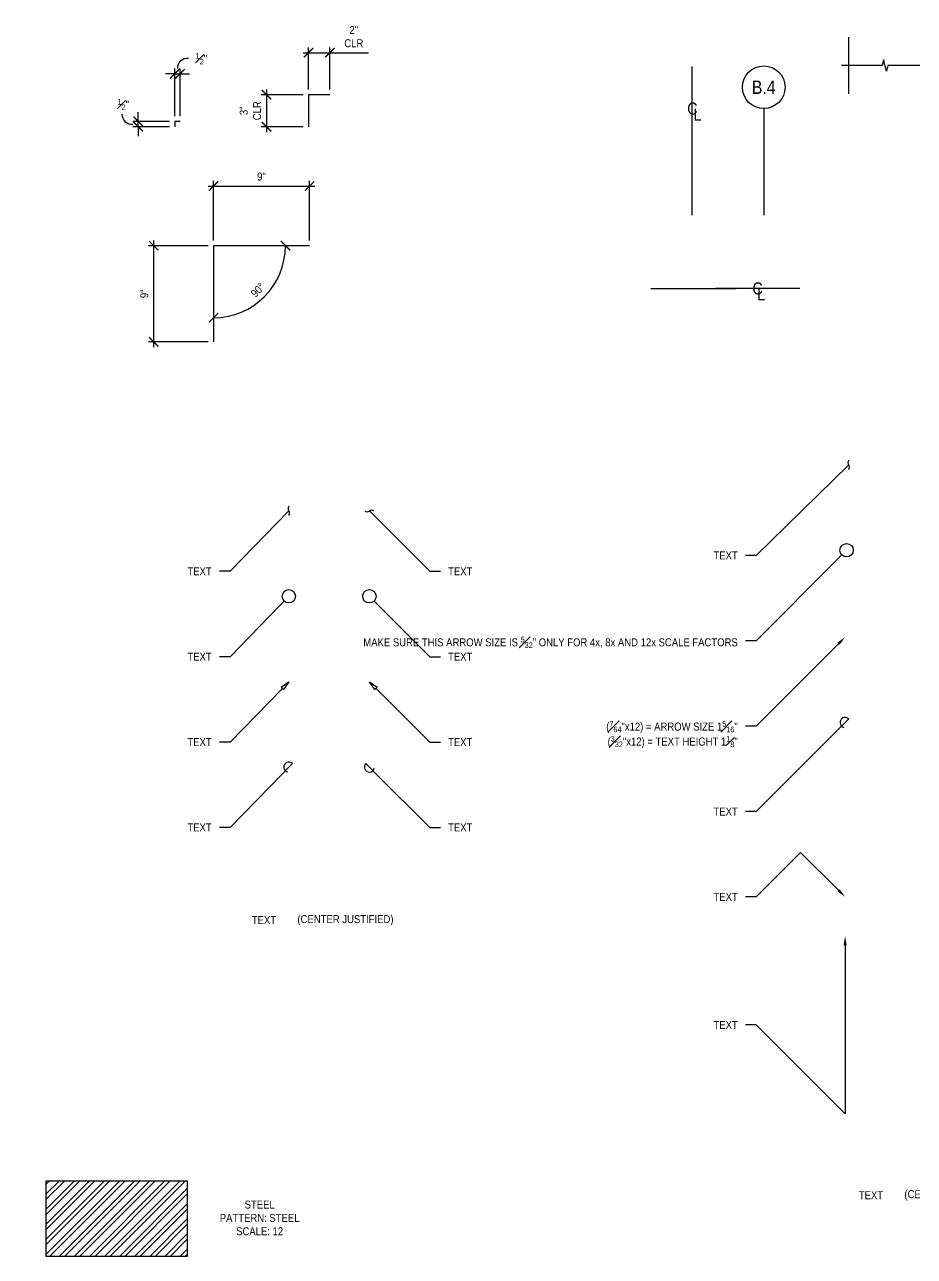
# Model space of a CAD drawing. Header units: inches. Extents: x -16404 to 14624, y -1591 to 16152.
# Drawn here: x 7406.5 to 7489.9, y -175.7 to -60.3 of the extents above; entities that cross this region are included whole.
import ezdxf
from ezdxf import colors
from ezdxf.entities.mleader import LeaderData, LeaderLine
from ezdxf.enums import TextEntityAlignment as Align
from ezdxf.math import Vec2, Vec3

# ---------------------------------------------------------------- set-up
doc = ezdxf.new("R2010")
doc.units = ezdxf.units.IN
doc.header["$LTSCALE"] = 24
doc.header["$MEASUREMENT"] = 0
doc.linetypes.add('CENTER2', pattern=[1.125, 0.75, -0.125, 0.125, -0.125])
doc.layers.get('0').update_dxf_attribs({"linetype": 'CONTINUOUS'})
doc.layers.get('DefPoints').update_dxf_attribs({"color": 251, "linetype": 'CONTINUOUS'})
for name, color, linetype in [('S-ANNO-DIMS', 2, 'CONTINUOUS'), ('S-ANNO-NOTE', 4, 'CONTINUOUS'), ('S-ANNO-NOTE-EXIST', 251, 'CONTINUOUS'), ('S-BREAK', 2, 'CONTINUOUS'), ('S-GRID', 1, 'CENTER2')]:
    doc.layers.add(name, color=color, linetype=linetype)
doc.layers.add('S-ANNO-NONPLOT', color=253, linetype='CONTINUOUS', plot=False)
doc.layers.add('S-HATCH1', color=1, linetype='CONTINUOUS', transparency=0.5)
doc.styles.add('Arial', font='arial.ttf', dxfattribs={"width": 0.85})
doc.dimstyles.new('DIM-8_Se', dxfattribs={"dimscale": 8, "dimtxt": 0.09375, "dimasz": 0.109375, "dimexe": 0.0625, "dimexo": 0.0625, "dimgap": 0.0625, "dimtad": 1, "dimdec": 4, "dimzin": 11, "dimdsep": 46, "dimlunit": 4, "dimtxsty": 'Arial', "dimblk": 'ARCHTICK', "dimcen": 0.125, "dimdle": 0.0625, "dimclrd": 256, "dimclre": 256, "dimclrt": 4, "dimadec": 0, "dimazin": 0, "dimtfac": 0.75, "dimtdec": 4, "dimtmove": 0, "dimatfit": 3, "dimfxl": 1, "dimfrac": 1, "dimtolj": 1, "dimtzin": 0, "dimarcsym": 0})

# ---------------------------------------------------------------- blocks, each defined once
blk = doc.blocks.new('_ARCHTICK')
at = {"color": 0, "linetype": 'ByBlock', "const_width": 0.15}
blk.add_lwpolyline([(-0.5, -0.5), (0.5, 0.5)], dxfattribs=at)
blk = doc.blocks.new('*D741')
at = {"layer": 'DefPoints', "color": 0, "transparency": 16777216}
for p in [(7417.13, -69.36), (7420.55, -69.36), (7420.55, -69.86)]:
    blk.add_point(p, dxfattribs=at)
at = {"layer": 'S-ANNO-DIMS', "lineweight": -2, "transparency": 16777216}
for p, q in [((7417.13, -69.36), (7417.13, -68.48)), ((7420.05, -69.36), (7416.63, -69.36)), ((7420.05, -69.86), (7416.63, -69.86)), ((7417.13, -69.86), (7417.13, -69.36)), ((7417.13, -69.86), (7417.13, -70.73))]:
    blk.add_line(p, q, dxfattribs=at)
at = {"layer": 'S-ANNO-DIMS', "lineweight": -2, "transparency": 16777216, "xscale": 0.875, "yscale": 0.875, "zscale": 0.875}
for p, rotation in [((7417.13, -69.36), 270), ((7417.13, -69.86), 90)]:
    blk.add_blockref('_ARCHTICK', p, dxfattribs=dict(at, rotation=rotation))
blk = doc.blocks.new('*D742')
at = {"layer": 'DefPoints', "color": 0, "transparency": 16777216}
for p in [(7421.05, -64.9), (7420.55, -69.36), (7421.05, -69.36)]:
    blk.add_point(p, dxfattribs=at)
at = {"layer": 'S-ANNO-DIMS', "lineweight": -2, "transparency": 16777216}
for p, q in [((7420.55, -68.86), (7420.55, -64.4)), ((7421.05, -68.86), (7421.05, -64.4)), ((7420.55, -64.9), (7419.68, -64.9)), ((7420.55, -64.9), (7421.05, -64.9)), ((7421.05, -64.9), (7421.93, -64.9))]:
    blk.add_line(p, q, dxfattribs=at)
at = {"layer": 'S-ANNO-DIMS', "lineweight": -2, "transparency": 16777216, "xscale": 0.875, "yscale": 0.875, "zscale": 0.875}
blk.add_blockref('_ARCHTICK', (7420.55, -64.9), dxfattribs=at)
at = {"layer": 'S-ANNO-DIMS', "lineweight": -2, "transparency": 16777216, "xscale": 0.875, "yscale": 0.875, "zscale": 0.875, "rotation": 180}
blk.add_blockref('_ARCHTICK', (7421.05, -64.9), dxfattribs=at)
blk = doc.blocks.new('*D743')
at = {"layer": 'DefPoints', "color": 0, "transparency": 16777216}
for p in [(7418.59, -81.01), (7424.19, -81.01), (7424.19, -90.01)]:
    blk.add_point(p, dxfattribs=at)
at = {"layer": 'S-ANNO-DIMS', "lineweight": -2, "transparency": 16777216}
for p, q in [((7418.59, -90.51), (7418.59, -80.51)), ((7423.69, -81.01), (7418.09, -81.01)), ((7423.69, -90.01), (7418.09, -90.01))]:
    blk.add_line(p, q, dxfattribs=at)
at = {"layer": 'S-ANNO-DIMS', "lineweight": -2, "transparency": 16777216, "xscale": 0.875, "yscale": 0.875, "zscale": 0.875}
for p, rotation in [((7418.59, -81.01), 90), ((7418.59, -90.01), 270)]:
    blk.add_blockref('_ARCHTICK', p, dxfattribs=dict(at, rotation=rotation))
at = {"layer": 'S-ANNO-DIMS', "color": 4, "transparency": 16777216, "insert": (7417.71, -85.51), "char_height": 0.75, "attachment_point": 5, "rotation": 90, "style": 'Arial'}
blk.add_mtext('\\A1;9"', dxfattribs=at)
blk = doc.blocks.new('*D744')
at = {"layer": 'DefPoints', "color": 0, "transparency": 16777216}
for p in [(7433.19, -75.42), (7424.19, -81.01), (7433.19, -81.01)]:
    blk.add_point(p, dxfattribs=at)
at = {"layer": 'S-ANNO-DIMS', "lineweight": -2, "transparency": 16777216}
for p, q in [((7424.19, -80.51), (7424.19, -74.92)), ((7433.19, -80.51), (7433.19, -74.92)), ((7423.69, -75.42), (7433.69, -75.42))]:
    blk.add_line(p, q, dxfattribs=at)
at = {"layer": 'S-ANNO-DIMS', "lineweight": -2, "transparency": 16777216, "xscale": 0.875, "yscale": 0.875, "zscale": 0.875, "rotation": 180}
blk.add_blockref('_ARCHTICK', (7424.19, -75.42), dxfattribs=at)
at = {"layer": 'S-ANNO-DIMS', "lineweight": -2, "transparency": 16777216, "xscale": 0.875, "yscale": 0.875, "zscale": 0.875}
blk.add_blockref('_ARCHTICK', (7433.19, -75.42), dxfattribs=at)
at = {"layer": 'S-ANNO-DIMS', "color": 4, "transparency": 16777216, "insert": (7428.69, -74.53), "char_height": 0.75, "attachment_point": 5, "style": 'Arial'}
blk.add_mtext('\\A1;9"', dxfattribs=at)
blk = doc.blocks.new('*D764')
at = {"layer": 'DefPoints', "color": 0, "transparency": 16777216}
for p in [(7424.19, -81.01), (7424.19, -81.01), (7433.19, -81.01), (7427.56, -86.85), (7424.19, -90.01)]:
    blk.add_point(p, dxfattribs=at)
at = {"layer": 'S-ANNO-DIMS', "lineweight": -2, "transparency": 16777216}
blk.add_arc((7424.19, -81.01), 6.74, 270, 0, dxfattribs=at)
at = {"layer": 'S-ANNO-DIMS', "lineweight": -2, "transparency": 16777216, "xscale": 0.875, "yscale": 0.875, "zscale": 0.875}
for p, rotation in [((7430.94, -81.01), 90), ((7424.19, -87.76), 180)]:
    blk.add_blockref('_ARCHTICK', p, dxfattribs=dict(at, rotation=rotation))
at = {"layer": 'S-ANNO-DIMS', "color": 4, "transparency": 16777216, "insert": (7428.34, -85.16), "char_height": 0.75, "attachment_point": 5, "rotation": 45, "style": 'Arial'}
blk.add_mtext('\\A1;90°', dxfattribs=at)
blk = doc.blocks.new('*D2376')
at = {"layer": 'DefPoints', "color": 0, "transparency": 16777216}
for p in [(7433.1, -66.86), (7429.16, -69.86), (7433.1, -69.86)]:
    blk.add_point(p, dxfattribs=at)
at = {"layer": 'S-ANNO-DIMS', "lineweight": -2, "transparency": 16777216}
for p, q in [((7432.6, -66.86), (7428.66, -66.86)), ((7429.16, -66.36), (7429.16, -70.36)), ((7432.6, -69.86), (7428.66, -69.86))]:
    blk.add_line(p, q, dxfattribs=at)
at = {"layer": 'S-ANNO-DIMS', "lineweight": -2, "transparency": 16777216, "xscale": 0.875, "yscale": 0.875, "zscale": 0.875}
for p, rotation in [((7429.16, -66.86), 90), ((7429.16, -69.86), 270)]:
    blk.add_blockref('_ARCHTICK', p, dxfattribs=dict(at, rotation=rotation))
at = {"layer": 'S-ANNO-DIMS', "color": 4, "transparency": 16777216, "insert": (7427.65, -68.36), "char_height": 0.75, "attachment_point": 5, "rotation": 90, "style": 'Arial'}
blk.add_mtext('\\A1;3"\\PCLR', dxfattribs=at)
blk = doc.blocks.new('*D2377')
at = {"layer": 'DefPoints', "color": 0, "transparency": 16777216}
for p in [(7435.1, -62.92), (7433.1, -66.86), (7435.1, -66.86)]:
    blk.add_point(p, dxfattribs=at)
at = {"layer": 'S-ANNO-DIMS', "lineweight": -2, "transparency": 16777216}
for p, q in [((7432.6, -62.92), (7435.1, -62.92)), ((7433.1, -66.36), (7433.1, -62.42)), ((7435.1, -66.36), (7435.1, -62.42)), ((7435.1, -62.92), (7438.71, -62.92))]:
    blk.add_line(p, q, dxfattribs=at)
at = {"layer": 'S-ANNO-DIMS', "lineweight": -2, "transparency": 16777216, "xscale": 0.875, "yscale": 0.875, "zscale": 0.875, "rotation": 180}
blk.add_blockref('_ARCHTICK', (7433.1, -62.92), dxfattribs=at)
at = {"layer": 'S-ANNO-DIMS', "lineweight": -2, "transparency": 16777216, "xscale": 0.875, "yscale": 0.875, "zscale": 0.875}
blk.add_blockref('_ARCHTICK', (7435.1, -62.92), dxfattribs=at)
at = {"layer": 'S-ANNO-DIMS', "color": 4, "transparency": 16777216, "insert": (7437.34, -61.41), "char_height": 0.75, "attachment_point": 5, "style": 'Arial'}
blk.add_mtext('\\A1;2"\\PCLR', dxfattribs=at)
blk = doc.blocks.new('_Integral')
at = {"color": 0, "linetype": 'ByBlock', "lineweight": -2}
for centre, start, end in [((0.44, -0.09), 102, 168), ((-0.44, 0.09), 282, 348)]:
    blk.add_arc(centre, 0.454, start, end, dxfattribs=at)
blk = doc.blocks.new('_DotBlank')
at = {"color": 0, "lineweight": -2}
blk.add_line((-0.5, 0), (-1, 0), dxfattribs=at)
blk.add_circle((0, 0), 0.5, dxfattribs=at)
blk = doc.blocks.new('_ClosedBlank')
at = {"color": 0, "linetype": 'ByBlock', "lineweight": -2}
for p, q in [((-1, 0.17), (0, 0)), ((-1, 0.17), (-1, -0.17)), ((0, 0), (-1, -0.17))]:
    blk.add_line(p, q, dxfattribs=at)
blk = doc.blocks.new('ARROW-LOOP')
at = {"color": 0}
blk.add_lwpolyline([(-1.81, 0), (0.54, 0, 1.317177), (-0.46, -0.28)], format="xyb", dxfattribs=at)
blk = doc.blocks.new('REF GRID')
blk.add_circle((0, 0.25), 0.25)
at = {"style": 'Arial', "width": 0.85}
blk.add_attdef('#', text='', height=0.156, dxfattribs=at).set_placement((0, 0.25), align=Align.MIDDLE_CENTER)
blk = doc.blocks.new('CL-V12')
at = {"layer": 'DefPoints'}
blk.add_line((0, 5.94), (0, -5.94), dxfattribs=at)
at = {"layer": 'S-ANNO-NOTE', "color": 4, "char_height": 1.69, "attachment_point": 5, "style": 'Arial'}
for s, insert, width in [('C', (0.09, 0), 1.3847), ('L', (0.79, -0.84), 1.0599)]:
    blk.add_mtext(s, dxfattribs=dict(at, insert=insert, width=width))
blk = doc.blocks.new('CL-H12')
at = {"layer": 'DefPoints'}
blk.add_line((5.94, 0), (-5.94, 0), dxfattribs=at)
at = {"layer": 'S-ANNO-NOTE', "color": 4, "char_height": 1.69, "attachment_point": 5, "style": 'Arial'}
for s, insert, width in [('C', (0, 0), 1.3847), ('L', (0.48, -0.84), 1.0599)]:
    blk.add_mtext(s, dxfattribs=dict(at, insert=insert, width=width))

msp = doc.modelspace()

# ---------------------------------------------------------------- hatches: boundary and pattern name
at = {"layer": 'S-HATCH1'}
h = msp.add_hatch(dxfattribs=at)
h.set_pattern_fill('STEEL', color=256, scale=8, style=0)
h.set_pattern_definition([(45, (5028.1656, -1201.5314), (-0.7071068, 0.7071068), []), (45, (5028.1656, -1201.0314), (-0.7071068, 0.7071068), [])])
h.paths.add_polyline_path([(7408.497, -168.61951), (7421.72293, -168.61951), (7421.72293, -175.70727), (7408.497, -175.70727)])

# ---------------------------------------------------------------- linework, layer by layer
at = {"layer": 'S-ANNO-DIMS'}
for centre, start, end in [((7421.73706, -64.39412), 83.5851216, 180.5344352), ((7416.53299, -68.68916), 179.4655648, 276.4148784)]:
    msp.add_arc(centre, 0.93724, start, end, dxfattribs=at)
at = {"layer": 'S-ANNO-NONPLOT'}
msp.add_line((7483.71314, -61.44977), (7483.71314, -66.7831), dxfattribs=at)
for points in [[(7435.10412, -66.8638), (7433.10412, -66.8638), (7433.10412, -69.8638)], [(7421.05035, -69.35829), (7420.55035, -69.35829), (7420.55035, -69.85829)], [(7433.19201, -81.01382), (7424.19201, -81.01382), (7424.19201, -90.01382)]]:
    msp.add_lwpolyline(points, dxfattribs=at)
at = {"layer": 'S-ANNO-NONPLOT', "linetype": 'ByBlock'}
msp.add_lwpolyline([(7408.497, -168.61951), (7421.72293, -168.61951), (7421.72293, -175.70727), (7408.497, -175.70727)], close=True, dxfattribs=at)
at = {"layer": 'S-BREAK'}
msp.add_lwpolyline([(7499.10991, -64.11643), (7495.22135, -64.11643), (7495.09516, -64.63533), (7494.84278, -63.59753), (7494.71659, -64.11643), (7487.38413, -64.11643), (7487.25794, -64.63533), (7487.00556, -63.59753), (7486.87937, -64.11643), (7483.04647, -64.11643)], dxfattribs=at)
at = {"layer": 'S-GRID', "color": 1, "linetype": 'CENTER2', "ltscale": 0.75}
for p, q in [((7475.76321, -68.15555), (7475.76321, -78.15555)), ((7469.01748, -70.15555), (7469.01748, -78.15555)), ((7465.19201, -85.01382), (7473.19201, -85.01382))]:
    msp.add_line(p, q, dxfattribs=at)

# ---------------------------------------------------------------- block references
at = {"layer": 'S-ANNO-NOTE', "xscale": 0.6666666666666666, "yscale": 0.6666666666666666, "zscale": 0.6666666666666666}
for name, p in [('CL-V12', (7469.01748, -68.15514)), ('CL-H12', (7475.19201, -85.01382))]:
    msp.add_blockref(name, p, dxfattribs=at)
at = {"layer": 'S-ANNO-NOTE', "xscale": 8, "yscale": 8, "zscale": 8}
msp.add_blockref('REF GRID', (7475.76321, -68.15555), dxfattribs=at).add_auto_attribs({'#': 'B.4'})

# ---------------------------------------------------------------- texts
at = {"layer": 'S-ANNO-DIMS', "color": 4, "char_height": 0.75, "style": 'Arial'}
for insert, width, attachment_point in [((7422.51258, -62.95364), 15.0026265, 1), ((7416.26636, -67.24739), 15.0201865, 3)]:
    msp.add_mtext('\\A1;{\\H0.7x;\\S1#2;}"', dxfattribs=dict(at, insert=insert, width=width, attachment_point=attachment_point))
at = {"layer": 'S-ANNO-NOTE', "color": 191, "char_height": 0.75, "width": 10.4807638, "attachment_point": 4, "style": 'Arial'}
for insert in [(7432.05754, -144.2134), (7488.95711, -169.99218)]:
    msp.add_mtext('(CENTER JUSTIFIED)', dxfattribs=dict(at, insert=insert))
at = {"layer": 'S-ANNO-NOTE', "char_height": 0.75, "attachment_point": 5, "style": 'Arial'}
for s, insert, width in [('TEXT', (7485.81863, -169.97431), 5.9448577), ('STEEL\\PPATTERN:^ISTEEL \\PSCALE:^I12', (7428.51238, -172.11166), 19.6151165)]:
    msp.add_mtext(s, dxfattribs=dict(at, insert=insert, width=width))
at = {"layer": 'S-ANNO-NOTE-EXIST', "insert": (7428.91906, -144.19554), "char_height": 0.75, "width": 5.9448577, "attachment_point": 5, "style": 'Arial'}
msp.add_mtext('TEXT', dxfattribs=at)

# ---------------------------------------------------------------- dimensions: what is measured, and where the dimension line sits
at = {"layer": 'S-ANNO-DIMS'}
for base, p2, angle, picture, middle in [((7435.10412, -62.92003), (7435.10412, -66.8638), 180, '*D2377', (7437.34209, -61.40571)), ((7429.16035, -69.8638), (7433.10412, -69.8638), 90, '*D2376', (7427.64602, -68.3638))]:
    dim = msp.add_linear_dim(base=base, p1=(7433.10412, -66.8638), p2=p2, angle=angle, text='<>\\PCLR', dimstyle='DIM-8_Se', dxfattribs=at)
    dim.commit()
    dim.dimension.update_dxf_attribs({"geometry": picture, "text_midpoint": middle})
dim = msp.add_linear_dim(base=(7421.05035, -64.90174), p1=(7420.55035, -69.35829), p2=(7421.05035, -69.35829), text=' ', dimstyle='DIM-8_Se', dxfattribs=at)
dim.commit()
dim.dimension.update_dxf_attribs({"geometry": '*D742', "text_midpoint": (7420.80035, -64.90174), "dimtype": 128})
dim = msp.add_linear_dim(base=(7417.1335, -69.35829), p1=(7420.55035, -69.85829), p2=(7420.55035, -69.35829), angle=90, text=' ', dimstyle='DIM-8_Se', dxfattribs=at)
dim.commit()
dim.dimension.update_dxf_attribs({"geometry": '*D741', "text_midpoint": (7417.1335, -69.60829), "dimtype": 128})
for base, p1, p2, angle, picture, middle in [((7433.19201, -75.41519), (7424.19201, -81.01382), (7433.19201, -81.01382), 180, '*D744', (7428.69201, -74.53226)), ((7418.59337, -81.01382), (7424.19201, -90.01382), (7424.19201, -81.01382), 270, '*D743', (7417.71044, -85.51382))]:
    dim = msp.add_linear_dim(base=base, p1=p1, p2=p2, angle=angle, dimstyle='DIM-8_Se', dxfattribs=at)
    dim.commit()
    dim.dimension.update_dxf_attribs({"geometry": picture, "text_midpoint": middle})
dim = msp.add_angular_dim_2l(base=(7427.56369, -86.85376), line1=((7433.19201, -81.01382), (7424.19201, -81.01382)), line2=((7424.19201, -81.01382), (7424.19201, -90.01382)), dimstyle='DIM-8_Se', dxfattribs=at)
dim.commit()
dim.dimension.update_dxf_attribs({"geometry": '*D764', "text_midpoint": (7428.33597, -85.15778)})

# ---------------------------------------------------------------- leaders
at = {"layer": 'S-ANNO-NOTE'}
ml = msp.add_multileader_mtext('Standard', dxfattribs=at)
ml.set_content('TEXT', color=4, style='Arial')
ml.set_leader_properties(color=2)
ml.set_arrow_properties(name='INTEGRAL')
ml.build(insert=Vec2(0, 0))
ml.multileader.update_dxf_attribs({"dogleg_length": 0.36, "arrow_head_size": 0.875, "scale": 8})
ctx = ml.context
ctx.base_point, ctx.scale, ctx.char_height, ctx.arrow_head_size, ctx.landing_gap_size, ctx.plane_origin = Vec3(7470.37227, -110.02401), 8, 0.75, 0.875, 0.72, Vec3(7519.98929, 188.31081)
ctx.text_align_type = 2
notes = []
notes.append((ctx, [(0, (1, 1, 0), (7475.04961, -110.02401), (-1, 0), 1, [(0, [(7483.72627, -101.53873)], 0, [])])]))
ctx.mtext.insert, ctx.mtext.width, ctx.mtext.alignment, ctx.mtext.flow_direction = Vec3(7473.32961, -109.64901), 16, 3, 5
ml = msp.add_multileader_mtext('Standard', dxfattribs=at)
ml.set_content('\\A1;{\\C4;MAKE SURE THIS ARROW SIZE IS \\H0.7x;\\S5#32;\\H1.4286x;" ONLY FOR 4x, 8x AND 12x SCALE FACTORS}', color=4, style='Arial')
ml.set_leader_properties(color=2)
ml.set_arrow_properties(name='DOTBLANK')
ml.build(insert=Vec2(0, 0))
ml.multileader.update_dxf_attribs({"dogleg_length": 0.36, "arrow_head_size": 1.25, "scale": 8})
ctx = ml.context
ctx.base_point, ctx.scale, ctx.char_height, ctx.arrow_head_size, ctx.landing_gap_size, ctx.plane_origin = Vec3(7456.80348, -118.02401), 8, 0.75, 1.25, 0.72, Vec3(7519.98929, 180.31081)
ctx.text_align_type = 2
notes.append((ctx, [(0, (1, 1, 0), (7475.04961, -118.02401), (-1, 0), 1, [(0, [(7483.53489, -109.53873)], 0, [])])]))
ctx.mtext.insert, ctx.mtext.width, ctx.mtext.defined_height, ctx.mtext.alignment, ctx.mtext.flow_direction = Vec3(7473.32961, -117.64261), 16, 2.51618, 3, 5
ml = msp.add_multileader_mtext('Standard', dxfattribs=at)
ml.set_content('\\A1;{\\C4;(\\H0.7x;\\S7#64;\\H1.4286x;"x12) = ARROW SIZE 1\\H0.7x;\\S5#16;\\H1.4286x;"\\P(\\H0.7x;\\S3#32;\\H1.4286x;"x12) = TEXT HEIGHT 1\\H0.7x;\\S1#8;\\H1.4286x;"}', color=4, style='Arial')
ml.set_leader_properties(color=2)
ml.build(insert=Vec2(0, 0))
ml.multileader.update_dxf_attribs({"dogleg_length": 0.36, "arrow_head_size": 0.875, "scale": 8})
ctx = ml.context
ctx.base_point, ctx.scale, ctx.char_height, ctx.arrow_head_size, ctx.landing_gap_size, ctx.plane_origin = Vec3(7460.41432, -126.02401), 8, 0.75, 0.875, 0.72, Vec3(7519.98929, 172.31081)
ctx.text_align_type = 2
notes.append((ctx, [(0, (1, 1, 0), (7475.04961, -126.02401), (-1, 0), 1, [(0, [(7483.3922, -117.68142)], 0, [])])]))
ctx.mtext.insert, ctx.mtext.width, ctx.mtext.alignment, ctx.mtext.flow_direction = Vec3(7473.32961, -125.53875), 16, 3, 5
ml = msp.add_multileader_mtext('Standard', dxfattribs=at)
ml.set_content('TEXT', color=4, style='Arial')
ml.set_leader_properties(color=2)
ml.set_arrow_properties(name='ARROW-LOOP')
ml.build(insert=Vec2(0, 0))
ml.multileader.update_dxf_attribs({"dogleg_length": 0.36, "arrow_head_size": 0.875, "scale": 8})
ctx = ml.context
ctx.base_point, ctx.scale, ctx.char_height, ctx.arrow_head_size, ctx.landing_gap_size, ctx.plane_origin = Vec3(7470.37227, -134.02401), 8, 0.75, 0.875, 0.72, Vec3(7519.98929, 164.31081)
ctx.text_align_type = 2
notes.append((ctx, [(0, (1, 1, 0), (7475.04961, -134.02401), (-1, 0), 1, [(0, [(7483.3922, -125.68142)], 0, [])])]))
ctx.mtext.insert, ctx.mtext.width, ctx.mtext.alignment, ctx.mtext.flow_direction = Vec3(7473.32961, -133.64901), 16, 3, 5
ml = msp.add_multileader_mtext('Standard', dxfattribs=at)
ml.set_content('TEXT', color=4, style='Arial')
ml.set_leader_properties(color=2)
ml.build(insert=Vec2(0, 0))
ml.multileader.update_dxf_attribs({"dogleg_length": 21.88349, "arrow_head_size": 0.875, "scale": 8})
ctx = ml.context
ctx.base_point, ctx.scale, ctx.char_height, ctx.arrow_head_size, ctx.landing_gap_size, ctx.plane_origin = Vec3(7470.37227, -142.02401), 8, 0.75, 0.875, 0.72, Vec3(7530.79792, 298.03704)
ctx.text_align_type = 2
notes.append((ctx, [(0, (1, 1, 0), (7475.04961, -142.02401), (-1, 0), 1, [(0, [(7483.3922, -142.02401), (7479.2209, -137.85272)], 0, [])])]))
ctx.mtext.insert, ctx.mtext.width, ctx.mtext.alignment, ctx.mtext.flow_direction = Vec3(7473.32961, -141.64901), 16, 3, 5
ml = msp.add_multileader_mtext('Standard', dxfattribs=at)
ml.set_content('TEXT', color=4, style='Arial')
ml.set_leader_properties(color=2)
ml.build(insert=Vec2(0, 0))
ml.multileader.update_dxf_attribs({"dogleg_length": 0.36, "arrow_head_size": 0.875, "scale": 8})
ctx = ml.context
ctx.base_point, ctx.scale, ctx.char_height, ctx.arrow_head_size, ctx.landing_gap_size, ctx.plane_origin = Vec3(7470.37227, -154.02401), 8, 0.75, 0.875, 0.72, Vec3(7519.98929, 144.31081)
ctx.text_align_type = 2
notes.append((ctx, [(0, (1, 1, 0), (7475.04961, -154.02401), (-1, 0), 1, [(1, [(7483.3922, -145.68142), (7483.3922, -162.36659)], 0, [])])]))
ctx.mtext.insert, ctx.mtext.width, ctx.mtext.alignment, ctx.mtext.flow_direction = Vec3(7473.32961, -153.64901), 16, 3, 5
at = {"layer": 'S-ANNO-NOTE-EXIST'}
ml = msp.add_multileader_mtext('Standard', dxfattribs=at)
ml.set_content('{\\C256;TEXT}', color=4, style='Arial')
ml.set_leader_properties(color=256)
ml.set_arrow_properties(name='INTEGRAL')
ml.build(insert=Vec2(0, 0))
ml.multileader.update_dxf_attribs({"dogleg_length": 0.36, "arrow_head_size": 0.875, "scale": 8})
ctx = ml.context
ctx.base_point, ctx.scale, ctx.char_height, ctx.arrow_head_size, ctx.landing_gap_size, ctx.plane_origin = Vec3(7421.05996, -111.51404), 8, 0.75, 0.875, 0.72, Vec3(7469.30139, 186.82078)
ctx.text_align_type = 2
notes.append((ctx, [(0, (1, 1, 0), (7425.7373, -111.51404), (-1, 0), 1, [(0, [(7431.25146, -105.85719)], 0, [])])]))
ctx.mtext.insert, ctx.mtext.width, ctx.mtext.alignment, ctx.mtext.flow_direction = Vec3(7424.0173, -111.13904), 16, 3, 5
ml = msp.add_multileader_mtext('Standard', dxfattribs=at)
ml.set_content('{\\C256;TEXT}', color=4, style='Arial')
ml.set_leader_properties(color=256)
ml.set_arrow_properties(name='INTEGRAL')
ml.build(insert=Vec2(0, 0))
ml.multileader.update_dxf_attribs({"dogleg_length": 0.36, "arrow_head_size": 0.875, "scale": 8})
ctx = ml.context
ctx.base_point, ctx.scale, ctx.char_height, ctx.arrow_head_size, ctx.landing_gap_size, ctx.plane_origin = Vec3(7445.45594, -111.51404), 8, 0.75, 0.875, 0.72, Vec3(7399.37357, 186.82078)
notes.append((ctx, [(0, (1, 1, 0), (7444.45594, -111.51404), (1, 0), 1, [(0, [(7438.79909, -105.85719)], 0, [])])]))
ctx.mtext.insert, ctx.mtext.width, ctx.mtext.flow_direction = Vec3(7446.17594, -111.13904), 16, 5
ml = msp.add_multileader_mtext('Standard', dxfattribs=at)
ml.set_content('{\\C256;TEXT}', color=4, style='Arial')
ml.set_leader_properties(color=256)
ml.set_arrow_properties(name='DOTBLANK')
ml.build(insert=Vec2(0, 0))
ml.multileader.update_dxf_attribs({"dogleg_length": 0.36, "arrow_head_size": 1.25, "scale": 8})
ctx = ml.context
ctx.base_point, ctx.scale, ctx.char_height, ctx.arrow_head_size, ctx.landing_gap_size, ctx.plane_origin = Vec3(7421.05996, -119.51404), 8, 0.75, 1.25, 0.72, Vec3(7469.30139, 178.82078)
ctx.text_align_type = 2
notes.append((ctx, [(0, (1, 1, 0), (7425.7373, -119.51404), (-1, 0), 1, [(0, [(7431.25146, -113.85719)], 0, [])])]))
ctx.mtext.insert, ctx.mtext.width, ctx.mtext.alignment, ctx.mtext.flow_direction = Vec3(7424.0173, -119.13904), 16, 3, 5
ml = msp.add_multileader_mtext('Standard', dxfattribs=at)
ml.set_content('{\\C256;TEXT}', color=4, style='Arial')
ml.set_leader_properties(color=256)
ml.set_arrow_properties(name='DOTBLANK')
ml.build(insert=Vec2(0, 0))
ml.multileader.update_dxf_attribs({"dogleg_length": 0.36, "arrow_head_size": 1.25, "scale": 8})
ctx = ml.context
ctx.base_point, ctx.scale, ctx.char_height, ctx.arrow_head_size, ctx.landing_gap_size, ctx.plane_origin = Vec3(7445.45594, -119.51404), 8, 0.75, 1.25, 0.72, Vec3(7399.37357, 178.82078)
notes.append((ctx, [(0, (1, 1, 0), (7444.45594, -119.51404), (1, 0), 1, [(0, [(7438.79909, -113.85719)], 0, [])])]))
ctx.mtext.insert, ctx.mtext.width, ctx.mtext.flow_direction = Vec3(7446.17594, -119.13904), 16, 5
ml = msp.add_multileader_mtext('Standard', dxfattribs=at)
ml.set_content('{\\C256;TEXT}', color=4, style='Arial')
ml.set_leader_properties(color=256)
ml.set_arrow_properties(name='CLOSEDBLANK')
ml.build(insert=Vec2(0, 0))
ml.multileader.update_dxf_attribs({"dogleg_length": 0.36, "arrow_head_size": 0.875, "scale": 8})
ctx = ml.context
ctx.base_point, ctx.scale, ctx.char_height, ctx.arrow_head_size, ctx.landing_gap_size, ctx.plane_origin = Vec3(7421.05996, -127.51404), 8, 0.75, 0.875, 0.72, Vec3(7469.30139, 170.82078)
ctx.text_align_type = 2
notes.append((ctx, [(0, (1, 1, 0), (7425.7373, -127.51404), (-1, 0), 1, [(0, [(7431.25146, -121.85719)], 0, [])])]))
ctx.mtext.insert, ctx.mtext.width, ctx.mtext.alignment, ctx.mtext.flow_direction = Vec3(7424.0173, -127.13904), 16, 3, 5
ml = msp.add_multileader_mtext('Standard', dxfattribs=at)
ml.set_content('{\\C256;TEXT}', color=4, style='Arial')
ml.set_leader_properties(color=256)
ml.set_arrow_properties(name='CLOSEDBLANK')
ml.build(insert=Vec2(0, 0))
ml.multileader.update_dxf_attribs({"dogleg_length": 0.36, "arrow_head_size": 0.875, "scale": 8})
ctx = ml.context
ctx.base_point, ctx.scale, ctx.char_height, ctx.arrow_head_size, ctx.landing_gap_size, ctx.plane_origin = Vec3(7445.45594, -127.51404), 8, 0.75, 0.875, 0.72, Vec3(7399.37357, 170.82078)
notes.append((ctx, [(0, (1, 1, 0), (7444.45594, -127.51404), (1, 0), 1, [(0, [(7438.79909, -121.85719)], 0, [])])]))
ctx.mtext.insert, ctx.mtext.width, ctx.mtext.flow_direction = Vec3(7446.17594, -127.13904), 16, 5
ml = msp.add_multileader_mtext('Standard', dxfattribs=at)
ml.set_content('{\\C256;TEXT}', color=4, style='Arial')
ml.set_leader_properties(color=256)
ml.set_arrow_properties(name='ARROW-LOOP')
ml.build(insert=Vec2(0, 0))
ml.multileader.update_dxf_attribs({"dogleg_length": 0.36, "arrow_head_size": 0.875, "scale": 8})
ctx = ml.context
ctx.base_point, ctx.scale, ctx.char_height, ctx.arrow_head_size, ctx.landing_gap_size, ctx.plane_origin = Vec3(7421.05996, -135.51404), 8, 0.75, 0.875, 0.72, Vec3(7469.30139, 162.82078)
ctx.text_align_type = 2
notes.append((ctx, [(0, (1, 1, 0), (7425.7373, -135.51404), (-1, 0), 1, [(0, [(7431.25146, -129.85719)], 0, [])])]))
ctx.mtext.insert, ctx.mtext.width, ctx.mtext.alignment, ctx.mtext.flow_direction = Vec3(7424.0173, -135.13904), 16, 3, 5
ml = msp.add_multileader_mtext('Standard', dxfattribs=at)
ml.set_content('{\\C256;TEXT}', color=4, style='Arial')
ml.set_leader_properties(color=256)
ml.set_arrow_properties(name='ARROW-LOOP')
ml.build(insert=Vec2(0, 0))
ml.multileader.update_dxf_attribs({"dogleg_length": 0.36, "arrow_head_size": 0.875, "scale": 8})
ctx = ml.context
ctx.base_point, ctx.scale, ctx.char_height, ctx.arrow_head_size, ctx.landing_gap_size, ctx.plane_origin = Vec3(7445.45594, -135.51404), 8, 0.75, 0.875, 0.72, Vec3(7399.37357, 162.82078)
notes.append((ctx, [(0, (1, 1, 0), (7444.45594, -135.51404), (1, 0), 1, [(0, [(7438.79909, -129.85719)], 0, [])])]))
ctx.mtext.insert, ctx.mtext.width, ctx.mtext.flow_direction = Vec3(7446.17594, -135.13904), 16, 5
for ctx, leaders in notes:
    for number, flags, end, landing, length, lines in leaders:
        leader = LeaderData()
        leader.index, (leader.has_last_leader_line, leader.has_dogleg_vector, leader.attachment_direction) = number, flags
        leader.last_leader_point, leader.dogleg_vector, leader.dogleg_length = Vec3(end), Vec3(landing), length
        for number, points, colour, breaks in lines:
            line = LeaderLine()
            line.index, line.vertices, line.color, line.breaks = number, Vec3.list(points), colors.encode_raw_color(colour), breaks
            leader.lines.append(line)
        ctx.leaders.append(leader)

doc.saveas('drawing.dxf')
